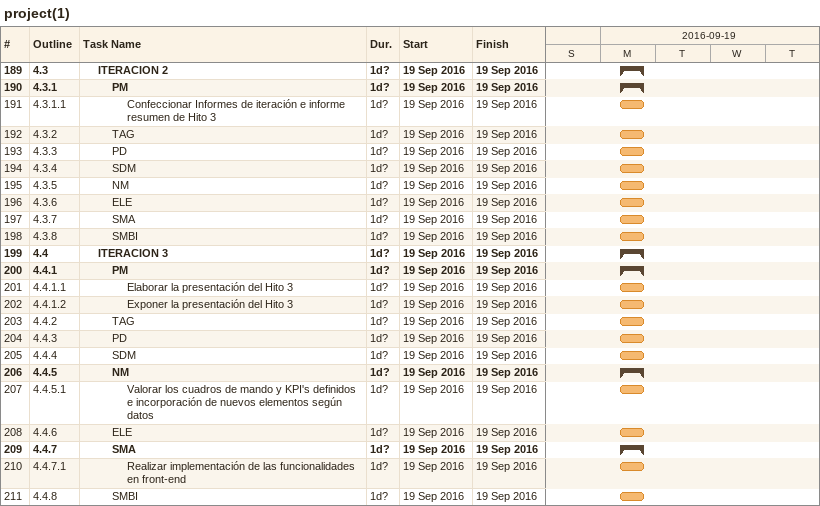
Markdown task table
project(1)

| ID | WBS | Task | Duration | Start | Finish |
|---|---|---|---|---|---|
| 189 | 4.3 | **ITERACION 2** | 1d? | 2016-09-19 | 2016-09-19 |
| 190 | 4.3.1 | **PM** | 1d? | 2016-09-19 | 2016-09-19 |
| 191 | 4.3.1.1 | Confeccionar Informes de iteración e informe resumen de Hito 3 | 1d? | 2016-09-19 | 2016-09-19 |
| 192 | 4.3.2 | TAG | 1d? | 2016-09-19 | 2016-09-19 |
| 193 | 4.3.3 | PD | 1d? | 2016-09-19 | 2016-09-19 |
| 194 | 4.3.4 | SDM | 1d? | 2016-09-19 | 2016-09-19 |
| 195 | 4.3.5 | NM | 1d? | 2016-09-19 | 2016-09-19 |
| 196 | 4.3.6 | ELE | 1d? | 2016-09-19 | 2016-09-19 |
| 197 | 4.3.7 | SMA | 1d? | 2016-09-19 | 2016-09-19 |
| 198 | 4.3.8 | SMBI | 1d? | 2016-09-19 | 2016-09-19 |
| 199 | 4.4 | **ITERACION 3** | 1d? | 2016-09-19 | 2016-09-19 |
| 200 | 4.4.1 | **PM** | 1d? | 2016-09-19 | 2016-09-19 |
| 201 | 4.4.1.1 | Elaborar la presentación del Hito 3 | 1d? | 2016-09-19 | 2016-09-19 |
| 202 | 4.4.1.2 | Exponer la presentación del Hito 3 | 1d? | 2016-09-19 | 2016-09-19 |
| 203 | 4.4.2 | TAG | 1d? | 2016-09-19 | 2016-09-19 |
| 204 | 4.4.3 | PD | 1d? | 2016-09-19 | 2016-09-19 |
| 205 | 4.4.4 | SDM | 1d? | 2016-09-19 | 2016-09-19 |
| 206 | 4.4.5 | **NM** | 1d? | 2016-09-19 | 2016-09-19 |
| 207 | 4.4.5.1 | Valorar los cuadros de mando y KPI's definidos e incorporación de nuevos elementos según datos | 1d? | 2016-09-19 | 2016-09-19 |
| 208 | 4.4.6 | ELE | 1d? | 2016-09-19 | 2016-09-19 |
| 209 | 4.4.7 | **SMA** | 1d? | 2016-09-19 | 2016-09-19 |
| 210 | 4.4.7.1 | Realizar implementación de las funcionalidades en front-end | 1d? | 2016-09-19 | 2016-09-19 |
| 211 | 4.4.8 | SMBI | 1d? | 2016-09-19 | 2016-09-19 |
